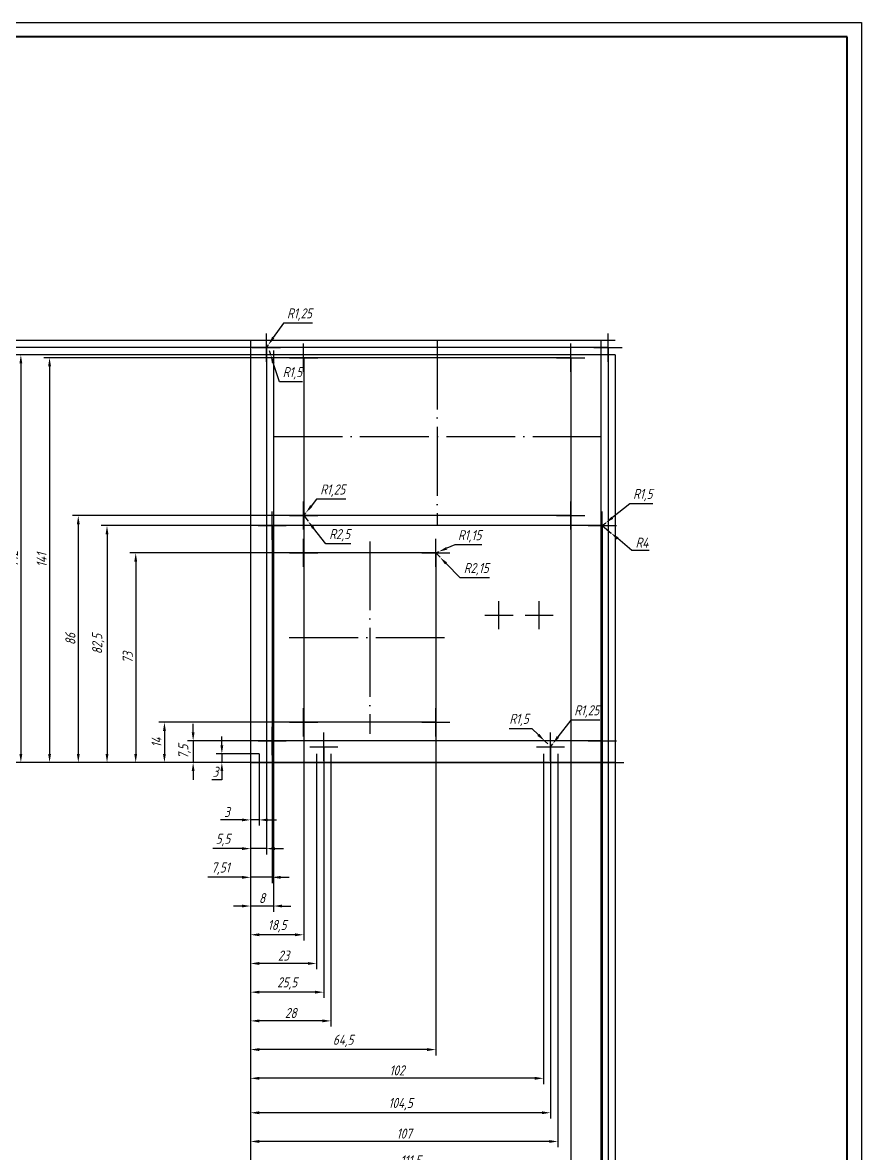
# Paper-space layout 'Layout1' of a CAD drawing. Extents: x -1 to 840, y -1 to 593.
# Drawn here: x 548.1 to 840.2, y 199.4 to 593.2 of the extents above; entities that cross this region are included whole.
import ezdxf

# ---------------------------------------------------------------- set-up
doc = ezdxf.new("R2010")
doc.units = 0
doc.header["$MEASUREMENT"] = 0
doc.linetypes.add('ACAD_ISO04W100', pattern=[30, 24, -3, 0, -3])
doc.layers.get('0').update_dxf_attribs({"linetype": 'CONTINUOUS'})
doc.layers.get('Defpoints').update_dxf_attribs({"linetype": 'CONTINUOUS'})
doc.layers.add('KONTUR', color=7, linetype='CONTINUOUS')
doc.layers.add('штрих-пунктир', color=7, linetype='ACAD_ISO04W100')
doc.layers.add('Основная', color=7, linetype='CONTINUOUS', lineweight=40)
doc.styles.add('GOST type A0', font='', dxfattribs={"oblique": 15, "height": 3.5})
doc.styles.get('GOST type A0').set_extended_font_data('GOST type A')
doc.dimstyles.new('GOST type A', dxfattribs={"dimtxt": 3.5, "dimasz": 3, "dimexe": 2, "dimexo": 0, "dimgap": 1, "dimtad": 1, "dimtoh": 1, "dimtxsty": 'GOST type A0', "dimcen": 0, "dimazin": 2, "dimtfac": 1, "dimtmove": 0, "dimatfit": 3, "dimfxl": 1, "dimarcsym": 0})

# ---------------------------------------------------------------- blocks, each defined once
blk = doc.blocks.new('*D90')
at = {"color": 0, "lineweight": -2, "transparency": 16777216}
for p, q in [((627.47, 338.51), (627.47, 313.51)), ((630.47, 338.51), (630.47, 313.51)), ((624.47, 315.51), (617.03, 315.51)), ((630.47, 315.51), (627.47, 315.51)), ((633.47, 315.51), (636.47, 315.51))]:
    blk.add_line(p, q, dxfattribs=at)
at = {"color": 0, "transparency": 16777216}
for points in [[(624.47, 316.01), (624.47, 315.01), (627.47, 315.51)], [(633.47, 316.01), (633.47, 315.01), (630.47, 315.51)]]:
    blk.add_solid(points, dxfattribs=at)
at = {"layer": 'Defpoints', "color": 0, "transparency": 16777216}
for p in [(627.47, 338.51), (630.47, 338.51), (627.47, 315.51)]:
    blk.add_point(p, dxfattribs=at)
at = {"color": 0, "transparency": 16777216, "insert": (619.25, 318.26), "char_height": 3.5, "attachment_point": 5, "style": 'GOST type A0'}
blk.add_mtext('3', dxfattribs=at)
blk = doc.blocks.new('*D93')
at = {"color": 0, "lineweight": -2, "transparency": 16777216}
for p, q in [((627.47, 418.01), (627.47, 293.51)), ((634.97, 418.01), (634.97, 293.51)), ((624.47, 295.51), (612.53, 295.51)), ((634.97, 295.51), (627.47, 295.51)), ((637.97, 295.51), (640.97, 295.51))]:
    blk.add_line(p, q, dxfattribs=at)
at = {"color": 0, "transparency": 16777216}
for points in [[(624.47, 296.01), (624.47, 295.01), (627.47, 295.51)], [(637.97, 296.01), (637.97, 295.01), (634.97, 295.51)]]:
    blk.add_solid(points, dxfattribs=at)
at = {"layer": 'Defpoints', "color": 0, "transparency": 16777216}
for p in [(627.47, 418.01), (634.97, 418.01), (627.47, 295.51)]:
    blk.add_point(p, dxfattribs=at)
at = {"color": 0, "transparency": 16777216, "insert": (617, 298.52), "char_height": 3.5, "attachment_point": 5, "style": 'GOST type A0'}
blk.add_mtext('7,51', dxfattribs=at)
blk = doc.blocks.new('*D94')
at = {"color": 0, "lineweight": -2, "transparency": 16777216}
for p, q in [((627.47, 476.51), (627.47, 273.51)), ((645.97, 476.51), (645.97, 273.51)), ((642.97, 275.51), (630.47, 275.51))]:
    blk.add_line(p, q, dxfattribs=at)
at = {"color": 0, "transparency": 16777216}
for points in [[(630.47, 276.01), (630.47, 275.01), (627.47, 275.51)], [(642.97, 276.01), (642.97, 275.01), (645.97, 275.51)]]:
    blk.add_solid(points, dxfattribs=at)
at = {"layer": 'Defpoints', "color": 0, "transparency": 16777216}
for p in [(627.47, 476.51), (645.97, 476.51), (627.47, 275.51)]:
    blk.add_point(p, dxfattribs=at)
at = {"color": 0, "transparency": 16777216, "insert": (636.72, 278.52), "char_height": 3.5, "attachment_point": 5, "style": 'GOST type A0'}
blk.add_mtext('18,5', dxfattribs=at)
blk = doc.blocks.new('*D95')
at = {"color": 0, "lineweight": -2, "transparency": 16777216}
for p, q in [((627.47, 479.01), (627.47, 283.51)), ((635.47, 479.01), (635.47, 283.51)), ((624.47, 285.51), (621.47, 285.51)), ((635.47, 285.51), (627.47, 285.51)), ((638.47, 285.51), (641.47, 285.51))]:
    blk.add_line(p, q, dxfattribs=at)
at = {"color": 0, "transparency": 16777216}
for points in [[(624.47, 286.01), (624.47, 285.01), (627.47, 285.51)], [(638.47, 286.01), (638.47, 285.01), (635.47, 285.51)]]:
    blk.add_solid(points, dxfattribs=at)
at = {"layer": 'Defpoints', "color": 0, "transparency": 16777216}
for p in [(627.47, 479.01), (635.47, 479.01), (627.47, 285.51)]:
    blk.add_point(p, dxfattribs=at)
at = {"color": 0, "transparency": 16777216, "insert": (631.47, 288.26), "char_height": 3.5, "attachment_point": 5, "style": 'GOST type A0'}
blk.add_mtext('8', dxfattribs=at)
blk = doc.blocks.new('*D96')
at = {"color": 0, "lineweight": -2, "transparency": 16777216}
for p, q in [((627.47, 338.51), (627.47, 263.51)), ((650.47, 338.51), (650.47, 263.51)), ((647.47, 265.51), (630.47, 265.51))]:
    blk.add_line(p, q, dxfattribs=at)
at = {"color": 0, "transparency": 16777216}
for points in [[(630.47, 266.01), (630.47, 265.01), (627.47, 265.51)], [(647.47, 266.01), (647.47, 265.01), (650.47, 265.51)]]:
    blk.add_solid(points, dxfattribs=at)
at = {"layer": 'Defpoints', "color": 0, "transparency": 16777216}
for p in [(627.47, 338.51), (650.47, 338.51), (627.47, 265.51)]:
    blk.add_point(p, dxfattribs=at)
at = {"color": 0, "transparency": 16777216, "insert": (638.97, 268.26), "char_height": 3.5, "attachment_point": 5, "style": 'GOST type A0'}
blk.add_mtext('23', dxfattribs=at)
blk = doc.blocks.new('*D97')
at = {"color": 0, "lineweight": -2, "transparency": 16777216}
for p, q in [((627.47, 341.01), (627.47, 253.51)), ((652.97, 341.01), (652.97, 253.51)), ((649.97, 255.51), (630.47, 255.51))]:
    blk.add_line(p, q, dxfattribs=at)
at = {"color": 0, "transparency": 16777216}
for points in [[(630.47, 256.01), (630.47, 255.01), (627.47, 255.51)], [(649.97, 256.01), (649.97, 255.01), (652.97, 255.51)]]:
    blk.add_solid(points, dxfattribs=at)
at = {"layer": 'Defpoints', "color": 0, "transparency": 16777216}
for p in [(627.47, 341.01), (652.97, 341.01), (627.47, 255.51)]:
    blk.add_point(p, dxfattribs=at)
at = {"color": 0, "transparency": 16777216, "insert": (640.22, 258.52), "char_height": 3.5, "attachment_point": 5, "style": 'GOST type A0'}
blk.add_mtext('25,5', dxfattribs=at)
blk = doc.blocks.new('*D98')
at = {"color": 0, "lineweight": -2, "transparency": 16777216}
for p, q in [((627.47, 338.51), (627.47, 243.51)), ((655.47, 338.51), (655.47, 243.51)), ((652.47, 245.51), (630.47, 245.51))]:
    blk.add_line(p, q, dxfattribs=at)
at = {"color": 0, "transparency": 16777216}
for points in [[(630.47, 246.01), (630.47, 245.01), (627.47, 245.51)], [(652.47, 246.01), (652.47, 245.01), (655.47, 245.51)]]:
    blk.add_solid(points, dxfattribs=at)
at = {"layer": 'Defpoints', "color": 0, "transparency": 16777216}
for p in [(627.47, 338.51), (655.47, 338.51), (627.47, 245.51)]:
    blk.add_point(p, dxfattribs=at)
at = {"color": 0, "transparency": 16777216, "insert": (641.47, 248.26), "char_height": 3.5, "attachment_point": 5, "style": 'GOST type A0'}
blk.add_mtext('28', dxfattribs=at)
blk = doc.blocks.new('*D100')
at = {"color": 0, "lineweight": -2, "transparency": 16777216}
for p, q in [((627.47, 408.51), (627.47, 233.51)), ((691.97, 408.51), (691.97, 233.51)), ((688.97, 235.51), (630.47, 235.51))]:
    blk.add_line(p, q, dxfattribs=at)
at = {"color": 0, "transparency": 16777216}
for points in [[(630.47, 236.01), (630.47, 235.01), (627.47, 235.51)], [(688.97, 236.01), (688.97, 235.01), (691.97, 235.51)]]:
    blk.add_solid(points, dxfattribs=at)
at = {"layer": 'Defpoints', "color": 0, "transparency": 16777216}
for p in [(627.47, 408.51), (691.97, 408.51), (627.47, 235.51)]:
    blk.add_point(p, dxfattribs=at)
at = {"color": 0, "transparency": 16777216, "insert": (659.72, 238.52), "char_height": 3.5, "attachment_point": 5, "style": 'GOST type A0'}
blk.add_mtext('64,5', dxfattribs=at)
blk = doc.blocks.new('*D101')
at = {"color": 0, "lineweight": -2, "transparency": 16777216}
for p, q in [((627.47, 338.51), (627.47, 223.51)), ((729.47, 338.51), (729.47, 223.51)), ((726.47, 225.51), (630.47, 225.51))]:
    blk.add_line(p, q, dxfattribs=at)
at = {"color": 0, "transparency": 16777216}
for points in [[(630.47, 226.01), (630.47, 225.01), (627.47, 225.51)], [(726.47, 226.01), (726.47, 225.01), (729.47, 225.51)]]:
    blk.add_solid(points, dxfattribs=at)
at = {"layer": 'Defpoints', "color": 0, "transparency": 16777216}
for p in [(627.47, 338.51), (729.47, 338.51), (627.47, 225.51)]:
    blk.add_point(p, dxfattribs=at)
at = {"color": 0, "transparency": 16777216, "insert": (678.47, 228.26), "char_height": 3.5, "attachment_point": 5, "style": 'GOST type A0'}
blk.add_mtext('102', dxfattribs=at)
blk = doc.blocks.new('*D102')
at = {"color": 0, "lineweight": -2, "transparency": 16777216}
for p, q in [((627.47, 338.51), (627.47, 201.51)), ((734.47, 338.51), (734.47, 201.51)), ((731.47, 203.51), (630.47, 203.51))]:
    blk.add_line(p, q, dxfattribs=at)
at = {"color": 0, "transparency": 16777216}
for points in [[(630.47, 204.01), (630.47, 203.01), (627.47, 203.51)], [(731.47, 204.01), (731.47, 203.01), (734.47, 203.51)]]:
    blk.add_solid(points, dxfattribs=at)
at = {"layer": 'Defpoints', "color": 0, "transparency": 16777216}
for p in [(627.47, 338.51), (734.47, 338.51), (627.47, 203.51)]:
    blk.add_point(p, dxfattribs=at)
at = {"color": 0, "transparency": 16777216, "insert": (680.97, 206.26), "char_height": 3.5, "attachment_point": 5, "style": 'GOST type A0'}
blk.add_mtext('107', dxfattribs=at)
blk = doc.blocks.new('*D103')
at = {"color": 0, "lineweight": -2, "transparency": 16777216}
for p, q in [((627.47, 476.51), (627.47, 191.51)), ((738.97, 476.51), (738.97, 191.51)), ((735.97, 193.51), (630.47, 193.51))]:
    blk.add_line(p, q, dxfattribs=at)
at = {"color": 0, "transparency": 16777216}
for points in [[(630.47, 194.01), (630.47, 193.01), (627.47, 193.51)], [(735.97, 194.01), (735.97, 193.01), (738.97, 193.51)]]:
    blk.add_solid(points, dxfattribs=at)
at = {"layer": 'Defpoints', "color": 0, "transparency": 16777216}
for p in [(627.47, 476.51), (738.97, 476.51), (627.47, 193.51)]:
    blk.add_point(p, dxfattribs=at)
at = {"color": 0, "transparency": 16777216, "insert": (683.22, 196.52), "char_height": 3.5, "attachment_point": 5, "style": 'GOST type A0'}
blk.add_mtext('111,5', dxfattribs=at)
blk = doc.blocks.new('*D104')
at = {"color": 0, "lineweight": -2, "transparency": 16777216}
for p, q in [((627.47, 418.01), (627.47, 171.51)), ((749.97, 418.01), (749.97, 171.51)), ((746.97, 173.51), (630.47, 173.51))]:
    blk.add_line(p, q, dxfattribs=at)
at = {"color": 0, "transparency": 16777216}
for points in [[(630.47, 174.01), (630.47, 173.01), (627.47, 173.51)], [(746.97, 174.01), (746.97, 173.01), (749.97, 173.51)]]:
    blk.add_solid(points, dxfattribs=at)
at = {"layer": 'Defpoints', "color": 0, "transparency": 16777216}
for p in [(627.47, 418.01), (749.97, 418.01), (627.47, 173.51)]:
    blk.add_point(p, dxfattribs=at)
at = {"color": 0, "transparency": 16777216, "insert": (688.72, 176.52), "char_height": 3.5, "attachment_point": 5, "style": 'GOST type A0'}
blk.add_mtext('122,51', dxfattribs=at)
blk = doc.blocks.new('*D105')
at = {"color": 0, "lineweight": -2, "transparency": 16777216}
for p, q in [((627.47, 479.01), (627.47, 161.51)), ((751.97, 480.01), (751.97, 161.51)), ((748.97, 163.51), (630.47, 163.51))]:
    blk.add_line(p, q, dxfattribs=at)
at = {"color": 0, "transparency": 16777216}
for points in [[(630.47, 164.01), (630.47, 163.01), (627.47, 163.51)], [(748.97, 164.01), (748.97, 163.01), (751.97, 163.51)]]:
    blk.add_solid(points, dxfattribs=at)
at = {"layer": 'Defpoints', "color": 0, "transparency": 16777216}
for p in [(627.47, 479.01), (751.97, 480.01), (627.47, 163.51)]:
    blk.add_point(p, dxfattribs=at)
at = {"color": 0, "transparency": 16777216, "insert": (689.72, 166.52), "char_height": 3.5, "attachment_point": 5, "style": 'GOST type A0'}
blk.add_mtext('124,5', dxfattribs=at)
blk = doc.blocks.new('*D106')
at = {"color": 0, "lineweight": -2, "transparency": 16777216}
for p, q in [((627.47, 482.51), (627.47, 181.51)), ((749.47, 482.51), (749.47, 181.51)), ((746.47, 183.51), (630.47, 183.51))]:
    blk.add_line(p, q, dxfattribs=at)
at = {"color": 0, "transparency": 16777216}
for points in [[(630.47, 184.01), (630.47, 183.01), (627.47, 183.51)], [(746.47, 184.01), (746.47, 183.01), (749.47, 183.51)]]:
    blk.add_solid(points, dxfattribs=at)
at = {"layer": 'Defpoints', "color": 0, "transparency": 16777216}
for p in [(627.47, 482.51), (749.47, 482.51), (627.47, 183.51)]:
    blk.add_point(p, dxfattribs=at)
at = {"color": 0, "transparency": 16777216, "insert": (688.47, 186.26), "char_height": 3.5, "attachment_point": 5, "style": 'GOST type A0'}
blk.add_mtext('122', dxfattribs=at)
blk = doc.blocks.new('*D107')
at = {"color": 0, "lineweight": -2, "transparency": 16777216}
for p, q in [((754.47, 477.51), (754.47, 151.51)), ((627.47, 476.51), (627.47, 151.51)), ((751.47, 153.51), (630.47, 153.51))]:
    blk.add_line(p, q, dxfattribs=at)
at = {"color": 0, "transparency": 16777216}
for points in [[(630.47, 154.01), (630.47, 153.01), (627.47, 153.51)], [(751.47, 154.01), (751.47, 153.01), (754.47, 153.51)]]:
    blk.add_solid(points, dxfattribs=at)
at = {"layer": 'Defpoints', "color": 0, "transparency": 16777216}
for p in [(754.47, 477.51), (627.47, 476.51), (627.47, 153.51)]:
    blk.add_point(p, dxfattribs=at)
at = {"color": 0, "transparency": 16777216, "insert": (690.97, 156.26), "char_height": 3.5, "attachment_point": 5, "style": 'GOST type A0'}
blk.add_mtext('127', dxfattribs=at)
blk = doc.blocks.new('*D109')
at = {"color": 0, "lineweight": -2, "transparency": 16777216}
for p, q in [((617.47, 341.51), (617.47, 344.51)), ((630.47, 338.51), (615.47, 338.51)), ((630.47, 335.51), (615.47, 335.51)), ((617.47, 338.51), (617.47, 335.51)), ((617.47, 332.51), (617.47, 329.51)), ((617.47, 329.51), (614.03, 329.51))]:
    blk.add_line(p, q, dxfattribs=at)
at = {"color": 0, "transparency": 16777216}
for points in [[(616.97, 341.51), (617.97, 341.51), (617.47, 338.51)], [(616.97, 332.51), (617.97, 332.51), (617.47, 335.51)]]:
    blk.add_solid(points, dxfattribs=at)
at = {"layer": 'Defpoints', "color": 0, "transparency": 16777216}
for p in [(617.47, 335.51), (630.47, 338.51), (630.47, 335.51)]:
    blk.add_point(p, dxfattribs=at)
at = {"color": 0, "transparency": 16777216, "insert": (615.25, 332.26), "char_height": 3.5, "attachment_point": 5, "style": 'GOST type A0'}
blk.add_mtext('3', dxfattribs=at)
blk = doc.blocks.new('*D110')
at = {"color": 0, "lineweight": -2, "transparency": 16777216}
for p, q in [((627.47, 341.01), (627.47, 211.51)), ((731.97, 341.01), (731.97, 211.51)), ((728.97, 213.51), (630.47, 213.51))]:
    blk.add_line(p, q, dxfattribs=at)
at = {"color": 0, "transparency": 16777216}
for points in [[(630.47, 214.01), (630.47, 213.01), (627.47, 213.51)], [(728.97, 214.01), (728.97, 213.01), (731.97, 213.51)]]:
    blk.add_solid(points, dxfattribs=at)
at = {"layer": 'Defpoints', "color": 0, "transparency": 16777216}
for p in [(627.47, 341.01), (731.97, 341.01), (627.47, 213.51)]:
    blk.add_point(p, dxfattribs=at)
at = {"color": 0, "transparency": 16777216, "insert": (679.72, 216.52), "char_height": 3.5, "attachment_point": 5, "style": 'GOST type A0'}
blk.add_mtext('104,5', dxfattribs=at)
blk = doc.blocks.new('*D111')
at = {"color": 0, "lineweight": -2, "transparency": 16777216}
for p, q in [((627.47, 480.01), (627.47, 303.51)), ((632.97, 480.01), (632.97, 303.51)), ((624.47, 305.51), (614.28, 305.51)), ((632.97, 305.51), (627.47, 305.51)), ((635.97, 305.51), (638.97, 305.51))]:
    blk.add_line(p, q, dxfattribs=at)
at = {"color": 0, "transparency": 16777216}
for points in [[(624.47, 306.01), (624.47, 305.01), (627.47, 305.51)], [(635.97, 306.01), (635.97, 305.01), (632.97, 305.51)]]:
    blk.add_solid(points, dxfattribs=at)
at = {"layer": 'Defpoints', "color": 0, "transparency": 16777216}
for p in [(627.47, 480.01), (632.97, 480.01), (627.47, 305.51)]:
    blk.add_point(p, dxfattribs=at)
at = {"color": 0, "transparency": 16777216, "insert": (617.87, 308.52), "char_height": 3.5, "attachment_point": 5, "style": 'GOST type A0'}
blk.add_mtext('5,5', dxfattribs=at)
blk = doc.blocks.new('*D114')
at = {"color": 0, "lineweight": -2, "transparency": 16777216}
for p, q in [((607.47, 346.01), (607.47, 349.01)), ((749.97, 343.01), (605.47, 343.01)), ((607.47, 343.01), (607.47, 335.51)), ((749.97, 335.51), (605.47, 335.51)), ((607.47, 332.51), (607.47, 329.51))]:
    blk.add_line(p, q, dxfattribs=at)
at = {"color": 0, "transparency": 16777216}
for points in [[(606.97, 346.01), (607.97, 346.01), (607.47, 343.01)], [(606.97, 332.51), (607.97, 332.51), (607.47, 335.51)]]:
    blk.add_solid(points, dxfattribs=at)
at = {"layer": 'Defpoints', "color": 0, "transparency": 16777216}
for p in [(749.97, 343.01), (607.47, 335.51), (749.97, 335.51)]:
    blk.add_point(p, dxfattribs=at)
at = {"color": 0, "transparency": 16777216, "insert": (604.45, 339.26), "char_height": 3.5, "attachment_point": 5, "rotation": 90, "style": 'GOST type A0'}
blk.add_mtext('7,5', dxfattribs=at)
blk = doc.blocks.new('*D115')
at = {"color": 0, "lineweight": -2, "transparency": 16777216}
for p, q in [((691.97, 349.51), (595.47, 349.51)), ((597.47, 346.51), (597.47, 338.51)), ((691.97, 335.51), (595.47, 335.51))]:
    blk.add_line(p, q, dxfattribs=at)
at = {"color": 0, "transparency": 16777216}
for points in [[(596.97, 346.51), (597.97, 346.51), (597.47, 349.51)], [(596.97, 338.51), (597.97, 338.51), (597.47, 335.51)]]:
    blk.add_solid(points, dxfattribs=at)
at = {"layer": 'Defpoints', "color": 0, "transparency": 16777216}
for p in [(691.97, 349.51), (597.47, 335.51), (691.97, 335.51)]:
    blk.add_point(p, dxfattribs=at)
at = {"color": 0, "transparency": 16777216, "insert": (594.72, 342.51), "char_height": 3.5, "attachment_point": 5, "rotation": 90, "style": 'GOST type A0'}
blk.add_mtext('14', dxfattribs=at)
blk = doc.blocks.new('*D116')
at = {"color": 0, "lineweight": -2, "transparency": 16777216}
for p, q in [((691.97, 408.51), (585.47, 408.51)), ((587.47, 405.51), (587.47, 338.51)), ((691.97, 335.51), (585.47, 335.51))]:
    blk.add_line(p, q, dxfattribs=at)
at = {"color": 0, "transparency": 16777216}
for points in [[(586.97, 405.51), (587.97, 405.51), (587.47, 408.51)], [(586.97, 338.51), (587.97, 338.51), (587.47, 335.51)]]:
    blk.add_solid(points, dxfattribs=at)
at = {"layer": 'Defpoints', "color": 0, "transparency": 16777216}
for p in [(691.97, 408.51), (587.47, 335.51), (691.97, 335.51)]:
    blk.add_point(p, dxfattribs=at)
at = {"color": 0, "transparency": 16777216, "insert": (584.72, 372.01), "char_height": 3.5, "attachment_point": 5, "rotation": 90, "style": 'GOST type A0'}
blk.add_mtext('73', dxfattribs=at)
blk = doc.blocks.new('*D117')
at = {"color": 0, "lineweight": -2, "transparency": 16777216}
for p, q in [((749.97, 418.01), (575.47, 418.01)), ((577.47, 415.01), (577.47, 338.51)), ((749.47, 335.51), (575.47, 335.51))]:
    blk.add_line(p, q, dxfattribs=at)
at = {"color": 0, "transparency": 16777216}
for points in [[(576.97, 415.01), (577.97, 415.01), (577.47, 418.01)], [(576.97, 338.51), (577.97, 338.51), (577.47, 335.51)]]:
    blk.add_solid(points, dxfattribs=at)
at = {"layer": 'Defpoints', "color": 0, "transparency": 16777216}
for p in [(749.97, 418.01), (577.47, 335.51), (749.47, 335.51)]:
    blk.add_point(p, dxfattribs=at)
at = {"color": 0, "transparency": 16777216, "insert": (574.45, 376.76), "char_height": 3.5, "attachment_point": 5, "rotation": 90, "style": 'GOST type A0'}
blk.add_mtext('82,5', dxfattribs=at)
blk = doc.blocks.new('*D118')
at = {"color": 0, "lineweight": -2, "transparency": 16777216}
for p, q in [((738.97, 421.51), (565.47, 421.51)), ((567.47, 418.51), (567.47, 338.51)), ((738.97, 335.51), (565.47, 335.51))]:
    blk.add_line(p, q, dxfattribs=at)
at = {"color": 0, "transparency": 16777216}
for points in [[(566.97, 418.51), (567.97, 418.51), (567.47, 421.51)], [(566.97, 338.51), (567.97, 338.51), (567.47, 335.51)]]:
    blk.add_solid(points, dxfattribs=at)
at = {"layer": 'Defpoints', "color": 0, "transparency": 16777216}
for p in [(738.97, 421.51), (567.47, 335.51), (738.97, 335.51)]:
    blk.add_point(p, dxfattribs=at)
at = {"color": 0, "transparency": 16777216, "insert": (564.72, 378.51), "char_height": 3.5, "attachment_point": 5, "rotation": 90, "style": 'GOST type A0'}
blk.add_mtext('86', dxfattribs=at)
blk = doc.blocks.new('*D119')
at = {"color": 0, "lineweight": -2, "transparency": 16777216}
for p, q in [((738.97, 476.51), (555.47, 476.51)), ((557.47, 473.51), (557.47, 338.51)), ((738.97, 335.51), (555.47, 335.51))]:
    blk.add_line(p, q, dxfattribs=at)
at = {"color": 0, "transparency": 16777216}
for points in [[(556.97, 473.51), (557.97, 473.51), (557.47, 476.51)], [(556.97, 338.51), (557.97, 338.51), (557.47, 335.51)]]:
    blk.add_solid(points, dxfattribs=at)
at = {"layer": 'Defpoints', "color": 0, "transparency": 16777216}
for p in [(738.97, 476.51), (557.47, 335.51), (738.97, 335.51)]:
    blk.add_point(p, dxfattribs=at)
at = {"color": 0, "transparency": 16777216, "insert": (554.72, 406.01), "char_height": 3.5, "attachment_point": 5, "rotation": 90, "style": 'GOST type A0'}
blk.add_mtext('141', dxfattribs=at)
blk = doc.blocks.new('*D120')
at = {"color": 0, "lineweight": -2, "transparency": 16777216}
for p, q in [((754.47, 477.51), (545.47, 477.51)), ((547.47, 474.51), (547.47, 338.51)), ((754.47, 335.51), (545.47, 335.51))]:
    blk.add_line(p, q, dxfattribs=at)
at = {"color": 0, "transparency": 16777216}
for points in [[(546.97, 474.51), (547.97, 474.51), (547.47, 477.51)], [(546.97, 338.51), (547.97, 338.51), (547.47, 335.51)]]:
    blk.add_solid(points, dxfattribs=at)
at = {"layer": 'Defpoints', "color": 0, "transparency": 16777216}
for p in [(754.47, 477.51), (547.47, 335.51), (754.47, 335.51)]:
    blk.add_point(p, dxfattribs=at)
at = {"color": 0, "transparency": 16777216, "insert": (544.72, 406.51), "char_height": 3.5, "attachment_point": 5, "rotation": 90, "style": 'GOST type A0'}
blk.add_mtext('142', dxfattribs=at)
blk = doc.blocks.new('*D121')
at = {"color": 0, "lineweight": -2, "transparency": 16777216}
for p, q in [((751.97, 480.01), (535.47, 480.01)), ((537.47, 477.01), (537.47, 338.51)), ((751.97, 335.51), (535.47, 335.51))]:
    blk.add_line(p, q, dxfattribs=at)
at = {"color": 0, "transparency": 16777216}
for points in [[(536.97, 477.01), (537.97, 477.01), (537.47, 480.01)], [(536.97, 338.51), (537.97, 338.51), (537.47, 335.51)]]:
    blk.add_solid(points, dxfattribs=at)
at = {"layer": 'Defpoints', "color": 0, "transparency": 16777216}
for p in [(751.97, 480.01), (537.47, 335.51), (751.97, 335.51)]:
    blk.add_point(p, dxfattribs=at)
at = {"color": 0, "transparency": 16777216, "insert": (534.45, 407.76), "char_height": 3.5, "attachment_point": 5, "rotation": 90, "style": 'GOST type A0'}
blk.add_mtext('144,5', dxfattribs=at)
blk = doc.blocks.new('*D122')
at = {"color": 0, "lineweight": -2, "transparency": 16777216}
for p, q in [((754.47, 482.51), (525.47, 482.51)), ((527.47, 479.51), (527.47, 338.51)), ((754.47, 335.51), (525.47, 335.51))]:
    blk.add_line(p, q, dxfattribs=at)
at = {"color": 0, "transparency": 16777216}
for points in [[(526.97, 479.51), (527.97, 479.51), (527.47, 482.51)], [(526.97, 338.51), (527.97, 338.51), (527.47, 335.51)]]:
    blk.add_solid(points, dxfattribs=at)
at = {"layer": 'Defpoints', "color": 0, "transparency": 16777216}
for p in [(754.47, 482.51), (527.47, 335.51), (754.47, 335.51)]:
    blk.add_point(p, dxfattribs=at)
at = {"color": 0, "transparency": 16777216, "insert": (524.72, 409.01), "char_height": 3.5, "attachment_point": 5, "rotation": 90, "style": 'GOST type A0'}
blk.add_mtext('147', dxfattribs=at)
blk = doc.blocks.new('*D127')
at = {"layer": 'Defpoints', "color": 0, "transparency": 16777216}
for p in [(645.97, 421.51), (646.75, 422.49)]:
    blk.add_point(p, dxfattribs=at)
at = {"layer": 'штрих-пунктир', "color": 0, "lineweight": -2, "transparency": 16777216}
for p, q in [((650.49, 427.17), (648.62, 424.83)), ((660.68, 427.17), (650.49, 427.17)), ((645.97, 421.51), (646.75, 422.49))]:
    blk.add_line(p, q, dxfattribs=at)
at = {"layer": 'штрих-пунктир', "color": 0, "transparency": 16777216}
blk.add_solid([(648.23, 425.14), (649.01, 424.52), (646.75, 422.49)], dxfattribs=at)
at = {"layer": 'штрих-пунктир', "color": 0, "transparency": 16777216, "insert": (656.08, 430.19), "char_height": 3.5, "attachment_point": 5, "style": 'GOST type A0'}
blk.add_mtext('R1,25', dxfattribs=at)
blk = doc.blocks.new('*D128')
at = {"layer": 'Defpoints', "color": 0, "transparency": 16777216}
for p in [(645.97, 421.51), (647.5, 419.54)]:
    blk.add_point(p, dxfattribs=at)
at = {"layer": 'штрих-пунктир', "color": 0, "lineweight": -2, "transparency": 16777216}
for p, q in [((645.97, 421.51), (647.5, 419.54)), ((653.67, 411.63), (649.35, 417.17)), ((662.36, 411.63), (653.67, 411.63))]:
    blk.add_line(p, q, dxfattribs=at)
at = {"layer": 'штрих-пунктир', "color": 0, "transparency": 16777216}
blk.add_solid([(649.74, 417.48), (648.95, 416.86), (647.5, 419.54)], dxfattribs=at)
at = {"layer": 'штрих-пунктир', "color": 0, "transparency": 16777216, "insert": (658.51, 414.65), "char_height": 3.5, "attachment_point": 5, "style": 'GOST type A0'}
blk.add_mtext('R2,5', dxfattribs=at)
blk = doc.blocks.new('*D129')
at = {"layer": 'Defpoints', "color": 0, "transparency": 16777216}
for p in [(633.68, 481.03), (632.97, 480.01)]:
    blk.add_point(p, dxfattribs=at)
at = {"layer": 'штрих-пунктир', "color": 0, "lineweight": -2, "transparency": 16777216}
for p, q in [((638.9, 488.5), (635.4, 483.49)), ((649.09, 488.5), (638.9, 488.5)), ((632.97, 480.01), (633.68, 481.03))]:
    blk.add_line(p, q, dxfattribs=at)
at = {"layer": 'штрих-пунктир', "color": 0, "transparency": 16777216}
blk.add_solid([(634.99, 483.78), (635.81, 483.21), (633.68, 481.03)], dxfattribs=at)
at = {"layer": 'штрих-пунктир', "color": 0, "transparency": 16777216, "insert": (644.5, 491.52), "char_height": 3.5, "attachment_point": 5, "style": 'GOST type A0'}
blk.add_mtext('R1,25', dxfattribs=at)
blk = doc.blocks.new('*D130')
at = {"layer": 'Defpoints', "color": 0, "transparency": 16777216}
for p in [(749.97, 418.01), (751.15, 418.94)]:
    blk.add_point(p, dxfattribs=at)
at = {"layer": 'штрих-пунктир', "color": 0, "lineweight": -2, "transparency": 16777216}
for p, q in [((759.62, 425.65), (753.5, 420.8)), ((767.56, 425.65), (759.62, 425.65)), ((749.97, 418.01), (751.15, 418.94))]:
    blk.add_line(p, q, dxfattribs=at)
at = {"layer": 'штрих-пунктир', "color": 0, "transparency": 16777216}
blk.add_solid([(753.19, 421.2), (753.81, 420.41), (751.15, 418.94)], dxfattribs=at)
at = {"layer": 'штрих-пунктир', "color": 0, "transparency": 16777216, "insert": (764.09, 428.66), "char_height": 3.5, "attachment_point": 5, "style": 'GOST type A0'}
blk.add_mtext('R1,5', dxfattribs=at)
blk = doc.blocks.new('*D131')
at = {"layer": 'Defpoints', "color": 0, "transparency": 16777216}
for p in [(633.97, 479.01), (634.43, 477.58)]:
    blk.add_point(p, dxfattribs=at)
at = {"layer": 'штрих-пунктир', "color": 0, "lineweight": -2, "transparency": 16777216}
for p, q in [((633.97, 479.01), (634.43, 477.58)), ((637.57, 468.06), (635.37, 474.73)), ((645.51, 468.06), (637.57, 468.06))]:
    blk.add_line(p, q, dxfattribs=at)
at = {"layer": 'штрих-пунктир', "color": 0, "transparency": 16777216}
blk.add_solid([(635.85, 474.89), (634.9, 474.58), (634.43, 477.58)], dxfattribs=at)
at = {"layer": 'штрих-пунктир', "color": 0, "transparency": 16777216, "insert": (642.04, 471.07), "char_height": 3.5, "attachment_point": 5, "style": 'GOST type A0'}
blk.add_mtext('R1,5', dxfattribs=at)
blk = doc.blocks.new('*D132')
at = {"layer": 'Defpoints', "color": 0, "transparency": 16777216}
for p in [(749.97, 418.01), (753.03, 415.44)]:
    blk.add_point(p, dxfattribs=at)
at = {"layer": 'штрих-пунктир', "color": 0, "lineweight": -2, "transparency": 16777216}
for p, q in [((749.97, 418.01), (753.03, 415.44)), ((760.31, 409.33), (755.33, 413.51)), ((766.25, 409.33), (760.31, 409.33))]:
    blk.add_line(p, q, dxfattribs=at)
at = {"layer": 'штрих-пунктир', "color": 0, "transparency": 16777216}
blk.add_solid([(755.65, 413.89), (755.01, 413.13), (753.03, 415.44)], dxfattribs=at)
at = {"layer": 'штрих-пунктир', "color": 0, "transparency": 16777216, "insert": (763.78, 412.08), "char_height": 3.5, "attachment_point": 5, "style": 'GOST type A0'}
blk.add_mtext('R4', dxfattribs=at)
blk = doc.blocks.new('*D133')
at = {"layer": 'Defpoints', "color": 0, "transparency": 16777216}
for p in [(691.97, 408.51), (693.03, 408.95)]:
    blk.add_point(p, dxfattribs=at)
at = {"layer": 'штрих-пунктир', "color": 0, "lineweight": -2, "transparency": 16777216}
for p, q in [((698.56, 411.27), (695.79, 410.11)), ((708, 411.27), (698.56, 411.27)), ((691.97, 408.51), (693.03, 408.95))]:
    blk.add_line(p, q, dxfattribs=at)
at = {"layer": 'штрих-пунктир', "color": 0, "transparency": 16777216}
blk.add_solid([(695.6, 410.57), (695.99, 409.65), (693.03, 408.95)], dxfattribs=at)
at = {"layer": 'штрих-пунктир', "color": 0, "transparency": 16777216, "insert": (703.78, 414.28), "char_height": 3.5, "attachment_point": 5, "style": 'GOST type A0'}
blk.add_mtext('R1,15', dxfattribs=at)
blk = doc.blocks.new('*D134')
at = {"layer": 'Defpoints', "color": 0, "transparency": 16777216}
for p in [(691.97, 408.51), (693.47, 406.97)]:
    blk.add_point(p, dxfattribs=at)
at = {"layer": 'штрих-пунктир', "color": 0, "lineweight": -2, "transparency": 16777216}
for p, q in [((691.97, 408.51), (693.47, 406.97)), ((700.48, 399.81), (695.57, 404.83)), ((710.67, 399.81), (700.48, 399.81))]:
    blk.add_line(p, q, dxfattribs=at)
at = {"layer": 'штрих-пунктир', "color": 0, "transparency": 16777216}
blk.add_solid([(695.92, 405.18), (695.21, 404.48), (693.47, 406.97)], dxfattribs=at)
at = {"layer": 'штрих-пунктир', "color": 0, "transparency": 16777216, "insert": (706.07, 402.82), "char_height": 3.5, "attachment_point": 5, "style": 'GOST type A0'}
blk.add_mtext('R2,15', dxfattribs=at)
blk = doc.blocks.new('*D135')
at = {"layer": 'Defpoints', "color": 0, "transparency": 16777216}
for p in [(729.88, 343.05), (730.97, 342.01)]:
    blk.add_point(p, dxfattribs=at)
at = {"layer": 'штрих-пунктир', "color": 0, "lineweight": -2, "transparency": 16777216}
for p, q in [((717.51, 347.3), (725.45, 347.3)), ((725.45, 347.3), (727.72, 345.12)), ((730.97, 342.01), (729.88, 343.05))]:
    blk.add_line(p, q, dxfattribs=at)
at = {"layer": 'штрих-пунктир', "color": 0, "transparency": 16777216}
blk.add_solid([(728.06, 345.48), (727.37, 344.76), (729.88, 343.05)], dxfattribs=at)
at = {"layer": 'штрих-пунктир', "color": 0, "transparency": 16777216, "insert": (720.98, 350.31), "char_height": 3.5, "attachment_point": 5, "style": 'GOST type A0'}
blk.add_mtext('R1,5', dxfattribs=at)
blk = doc.blocks.new('*D136')
at = {"layer": 'Defpoints', "color": 0, "transparency": 16777216}
for p in [(731.97, 341.01), (732.72, 342.01)]:
    blk.add_point(p, dxfattribs=at)
at = {"layer": 'штрих-пунктир', "color": 0, "lineweight": -2, "transparency": 16777216}
for p, q in [((738.97, 350.27), (734.53, 344.4)), ((749.15, 350.27), (738.97, 350.27)), ((731.97, 341.01), (732.72, 342.01))]:
    blk.add_line(p, q, dxfattribs=at)
at = {"layer": 'штрих-пунктир', "color": 0, "transparency": 16777216}
blk.add_solid([(734.13, 344.7), (734.93, 344.1), (732.72, 342.01)], dxfattribs=at)
at = {"layer": 'штрих-пунктир', "color": 0, "transparency": 16777216, "insert": (744.56, 353.29), "char_height": 3.5, "attachment_point": 5, "style": 'GOST type A0'}
blk.add_mtext('R1,25', dxfattribs=at)

psp = doc.layouts.get("Layout1")

# ---------------------------------------------------------------- linework, layer by layer
for p, q in [((748.47, 343.009), (751.47, 343.009)), ((627.465, 335.509), (757.465, 335.509))]:
    psp.add_line(p, q)
at = {"layer": 'KONTUR'}
for p, q in [((-0.79, 593.211), (840.21, 593.211)), ((840.21, 593.211), (840.21, -0.789))]:
    psp.add_line(p, q, dxfattribs=at)
at = {"layer": 'Основная'}
for p, q in [((835.21, 588.211), (19.21, 588.211)), ((835.21, 4.211), (835.21, 588.211))]:
    psp.add_line(p, q, dxfattribs=at)
at = {"layer": 'штрих-пунктир'}
for p, q in [((632.965, 475.109), (632.965, 484.909)), ((751.965, 475.109), (751.965, 484.909)), ((645.965, 471.609), (645.965, 481.409)), ((692.465, 482.509), (692.465, 418.009)), ((738.965, 471.609), (738.965, 481.409)), ((628.065, 480.009), (637.865, 480.009)), ((747.065, 480.009), (756.865, 480.009)), ((641.065, 476.509), (650.865, 476.509)), ((734.065, 476.509), (743.865, 476.509)), ((635.465, 449.009), (749.465, 449.009)), ((645.965, 416.609), (645.965, 426.409)), ((738.965, 416.609), (738.965, 426.409)), ((634.97, 413.109), (634.97, 422.909)), ((641.065, 421.509), (650.865, 421.509)), ((734.065, 421.509), (743.865, 421.509)), ((749.97, 413.109), (749.97, 422.909)), ((630.07, 418.009), (639.87, 418.009)), ((745.07, 418.009), (754.87, 418.009)), ((645.965, 403.609), (645.965, 413.409)), ((668.965, 412.509), (668.965, 345.509)), ((691.965, 403.609), (691.965, 413.409)), ((641.065, 408.509), (650.865, 408.509)), ((687.065, 408.509), (696.865, 408.509)), ((713.995, 381.889), (713.995, 391.689)), ((727.995, 381.889), (727.995, 391.689)), ((709.095, 386.789), (718.895, 386.789)), ((723.095, 386.789), (732.895, 386.789)), ((640.965, 379.009), (696.965, 379.009)), ((645.965, 344.609), (645.965, 354.409)), ((691.965, 344.609), (691.965, 354.409)), ((634.97, 338.109), (634.97, 347.909)), ((641.065, 349.509), (650.865, 349.509)), ((687.065, 349.509), (696.865, 349.509)), ((749.97, 338.109), (749.97, 347.909)), ((630.07, 343.009), (639.87, 343.009)), ((652.965, 336.109), (652.965, 345.909)), ((731.965, 336.109), (731.965, 345.909)), ((745.07, 343.009), (754.87, 343.009)), ((648.065, 341.009), (657.865, 341.009)), ((727.065, 341.009), (736.865, 341.009))]:
    psp.add_line(p, q, dxfattribs=at)

# ---------------------------------------------------------------- dimensions: what is measured, and where the dimension line sits
for base, p1, p2, picture, middle in [((527.465, 335.509), (754.465, 482.509), (754.465, 335.509), '*D122', (524.715, 409.009)), ((537.465, 335.509), (751.965, 480.009), (751.965, 335.509), '*D121', (534.453, 407.759)), ((547.465, 335.509), (754.465, 477.509), (754.465, 335.509), '*D120', (544.715, 406.509)), ((557.465, 335.509), (738.965, 476.509), (738.965, 335.509), '*D119', (554.715, 406.009)), ((567.465, 335.509), (738.965, 421.509), (738.965, 335.509), '*D118', (564.715, 378.509)), ((577.465, 335.509), (749.97, 418.009), (749.465, 335.509), '*D117', (574.453, 376.759)), ((587.465, 335.509), (691.965, 408.509), (691.965, 335.509), '*D116', (584.715, 372.009)), ((597.465, 335.509), (691.965, 349.509), (691.965, 335.509), '*D115', (594.715, 342.509)), ((607.465, 335.509), (749.97, 343.009), (749.97, 335.509), '*D114', (604.453, 339.259)), ((617.465, 335.509), (630.465, 338.509), (630.465, 335.509), '*D109', (615.246, 332.259))]:
    dim = psp.add_linear_dim(base=base, p1=p1, p2=p2, angle=90, dimstyle='GOST type A')
    dim.commit()
    dim.dimension.update_dxf_attribs({"geometry": picture, "text_midpoint": middle})
for base, p1, p2, picture, middle in [((627.465, 183.509), (749.465, 482.509), (627.465, 482.509), '*D106', (688.465, 186.259)), ((627.465, 305.509), (632.965, 480.009), (627.465, 480.009), '*D111', (617.871, 308.521)), ((627.465, 285.509), (635.465, 479.009), (627.465, 479.009), '*D95', (631.465, 288.259)), ((627.465, 163.509), (751.965, 480.009), (627.465, 479.009), '*D105', (689.715, 166.521)), ((627.465, 153.509), (754.465, 477.509), (627.465, 476.509), '*D107', (690.965, 156.259)), ((627.465, 275.509), (645.965, 476.509), (627.465, 476.509), '*D94', (636.715, 278.521)), ((627.465, 193.509), (738.965, 476.509), (627.465, 476.509), '*D103', (683.215, 196.521)), ((627.4652, 295.5087), (634.9703, 418.0088), (627.4652, 418.0088), '*D93', (616.9963, 298.5212)), ((627.4652, 173.5087), (749.9703, 418.0088), (627.4652, 418.0088), '*D104', (688.7177, 176.5212)), ((627.465, 235.509), (691.965, 408.509), (627.465, 408.509), '*D100', (659.715, 238.521)), ((627.465, 255.509), (652.965, 341.009), (627.465, 341.009), '*D97', (640.215, 258.521)), ((627.465, 213.509), (731.965, 341.009), (627.465, 341.009), '*D110', (679.715, 216.521)), ((627.465, 315.509), (630.465, 338.509), (627.465, 338.509), '*D90', (619.246, 318.259)), ((627.465, 265.509), (650.465, 338.509), (627.465, 338.509), '*D96', (638.965, 268.259)), ((627.465, 245.509), (655.465, 338.509), (627.465, 338.509), '*D98', (641.465, 248.259)), ((627.465, 225.509), (729.465, 338.509), (627.465, 338.509), '*D101', (678.465, 228.259)), ((627.465, 203.509), (734.465, 338.509), (627.465, 338.509), '*D102', (680.965, 206.259))]:
    dim = psp.add_linear_dim(base=base, p1=p1, p2=p2, dimstyle='GOST type A')
    dim.commit()
    dim.dimension.update_dxf_attribs({"geometry": picture, "text_midpoint": middle})
for center, mpoint, picture, middle in [((632.965, 480.009), (633.681, 481.033), '*D129', (644.498, 488.503)), ((749.97, 418.009), (751.146, 418.94), '*D130', (764.088, 425.652)), ((731.965, 341.009), (732.719, 342.006), '*D136', (744.559, 350.274)), ((730.965, 342.009), (729.882, 343.047), '*D135', (720.98, 347.297))]:
    dim = psp.add_radius_dim(center=center, mpoint=mpoint, dimstyle='GOST type A', override={"dimlfac": -1}, dxfattribs=at)
    dim.commit()
    dim.dimension.update_dxf_attribs({"geometry": picture, "text_midpoint": middle, "dimtype": 164})
for center, mpoint, picture, middle in [((633.965, 479.009), (634.434, 477.584), '*D131', (642.04, 471.075)), ((645.965, 421.509), (646.745, 422.485), '*D127', (656.084, 430.186)), ((645.965, 421.509), (647.503, 419.537), '*D128', (658.512, 414.645)), ((749.97, 418.009), (753.034, 415.437), '*D132', (763.78, 412.079)), ((691.965, 408.509), (693.026, 408.952), '*D133', (703.781, 414.279)), ((691.965, 408.509), (693.469, 406.972), '*D134', (706.074, 402.819))]:
    dim = psp.add_radius_dim(center=center, mpoint=mpoint, dimstyle='GOST type A', override={"dimlfac": -1}, dxfattribs=at)
    dim.commit()
    dim.dimension.update_dxf_attribs({"geometry": picture, "text_midpoint": middle})

doc.saveas('drawing.dxf')
